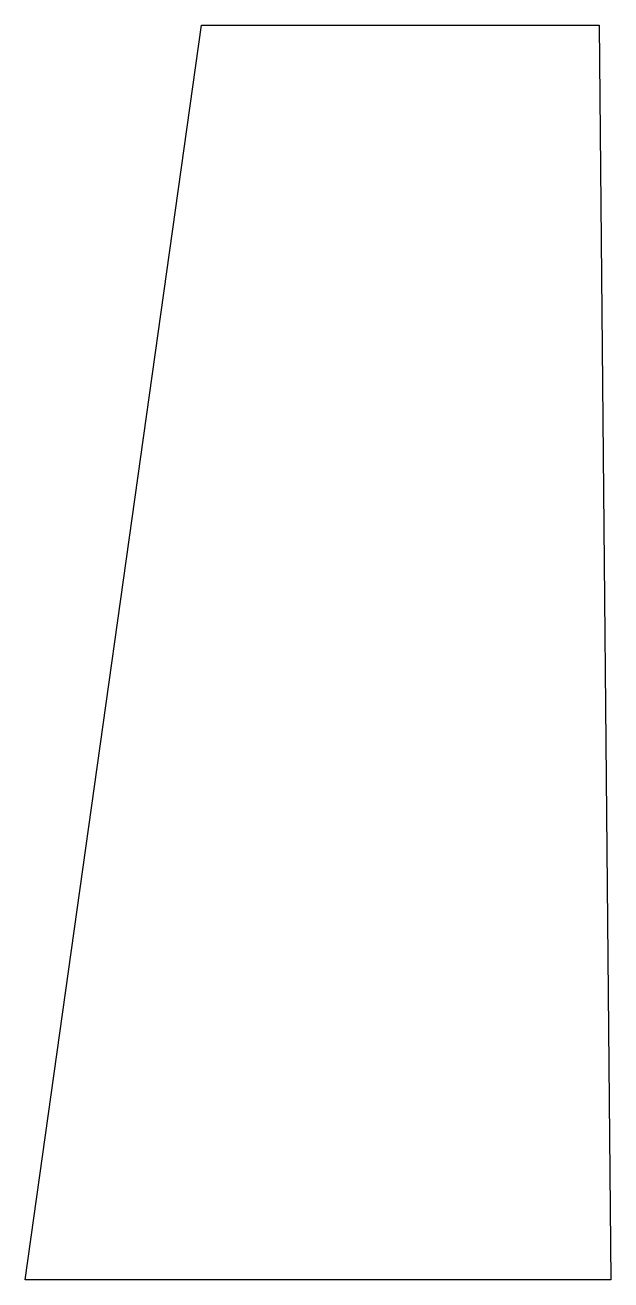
# Model space of a CAD drawing. Header units: metres. Extents: x 0 to 140, y 0 to 300.
import ezdxf

# ---------------------------------------------------------------- set-up
doc = ezdxf.new("R2010")
doc.units = ezdxf.units.M

msp = doc.modelspace()

# ---------------------------------------------------------------- linework, layer by layer
at = {"layer": 'cut'}
msp.add_lwpolyline([(0, 0), (42.1623, 300), (137.1623, 300), (140, 0)], close=True, dxfattribs=at)

doc.saveas('drawing.dxf')
